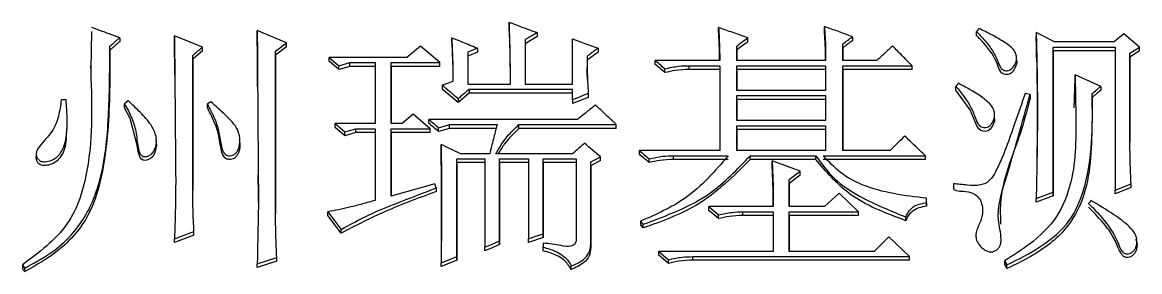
# Model space of a CAD drawing. Header units: millimetres. Extents: x 2180 to 4616, y 795 to 2518.
# Drawn here: x 2636.09 to 2646.02, y 2234.69 to 2236.91 of the extents above; entities that cross this region are included whole.
import ezdxf

# ---------------------------------------------------------------- set-up
doc = ezdxf.new("R2010")
doc.units = ezdxf.units.MM

msp = doc.modelspace()

# ---------------------------------------------------------------- linework, layer by layer
at = {"color": 7, "linetype": 'Continuous', "lineweight": 25}
for p, q in [((2640.4146, 2236.9114), (2640.4146, 2236.8765)), ((2636.7001, 2236.4899), (2636.7043, 2236.8306)), ((2637.6887, 2236.6911), (2637.4399, 2236.7921)), ((2637.4399, 2236.7573), (2637.4399, 2236.7921)), ((2638.4351, 2236.7278), (2638.1754, 2236.838)), ((2638.1754, 2236.8032), (2638.1754, 2236.838)), ((2640.6634, 2236.8197), (2640.6634, 2236.7848)), ((2642.2752, 2236.8307), (2642.2752, 2236.8655)), ((2643.2163, 2236.8398), (2643.2163, 2236.8747)), ((2644.5685, 2236.7941), (2644.5685, 2236.8289)), ((2645.2608, 2236.7371), (2645.0985, 2236.8197)), ((2645.0985, 2236.8197), (2645.0985, 2236.7849)), ((2645.8774, 2236.8105), (2645.7908, 2236.7371)), ((2646.018, 2236.6911), (2645.8774, 2236.8105)), ((2636.8665, 2236.6655), (2636.8665, 2236.7002)), ((2636.9531, 2236.7737), (2636.9531, 2236.739)), ((2637.4426, 2236.4421), (2637.4399, 2236.7573)), ((2637.6887, 2236.6564), (2637.6887, 2236.6911)), ((2638.3377, 2236.6543), (2638.4351, 2236.7278)), ((2638.4351, 2236.6931), (2638.3377, 2236.6197)), ((2638.4351, 2236.6931), (2638.4351, 2236.7278)), ((2639.625, 2236.7003), (2639.506, 2236.5992)), ((2639.798, 2236.5533), (2639.625, 2236.7003)), ((2639.9062, 2236.739), (2639.9062, 2236.7737)), ((2640.6634, 2236.7848), (2640.5553, 2236.7207)), ((2640.5553, 2236.7554), (2640.5553, 2236.3602)), ((2640.5553, 2236.7554), (2640.5553, 2236.7207)), ((2640.5553, 2236.7207), (2640.5553, 2236.3602)), ((2640.9771, 2236.3602), (2640.9771, 2236.7646)), ((2642.4375, 2236.5717), (2642.4375, 2236.7003)), ((2642.4375, 2236.6656), (2642.4375, 2236.7003)), ((2642.5348, 2236.739), (2642.5348, 2236.7738)), ((2643.3786, 2236.5717), (2643.3786, 2236.7187)), ((2643.3786, 2236.684), (2643.3786, 2236.7187)), ((2643.4651, 2236.783), (2643.4651, 2236.7482)), ((2645.25, 2236.6911), (2645.8016, 2236.6911)), ((2645.25, 2235.4011), (2645.25, 2236.6911)), ((2645.25, 2236.6565), (2645.25, 2236.6911)), ((2645.7908, 2236.7371), (2645.2608, 2236.7371)), ((2645.8016, 2236.6911), (2645.8017, 2235.4196)), ((2645.9315, 2236.636), (2646.018, 2236.6911)), ((2646.018, 2236.6565), (2646.018, 2236.6911)), ((2637.6887, 2236.6564), (2637.6021, 2236.583)), ((2637.6021, 2235.4195), (2637.6021, 2236.6176)), ((2637.6021, 2236.583), (2637.6021, 2236.6176)), ((2638.3377, 2235.2068), (2638.3377, 2236.6543)), ((2638.3377, 2236.6197), (2638.3377, 2236.6543)), ((2638.3377, 2236.6197), (2638.3377, 2235.2067)), ((2638.8137, 2236.5992), (2638.9002, 2236.5257)), ((2639.506, 2236.5992), (2638.8137, 2236.5992)), ((2638.8137, 2236.5647), (2638.8137, 2236.5992)), ((2640.1334, 2236.6819), (2640.0468, 2236.6452)), ((2640.1334, 2236.6473), (2640.0468, 2236.6106)), ((2640.0468, 2236.6452), (2640.0468, 2236.3602)), ((2640.0468, 2236.6452), (2640.0468, 2236.6106)), ((2640.0468, 2236.6106), (2640.0468, 2236.3602)), ((2640.1334, 2236.6819), (2640.1334, 2236.6473)), ((2641.2043, 2236.6473), (2641.1069, 2236.5739)), ((2641.2043, 2236.6819), (2641.2043, 2236.6473)), ((2642.4375, 2236.6656), (2642.4375, 2236.5717)), ((2643.3786, 2236.684), (2643.3786, 2236.5717)), ((2644.9238, 2236.5979), (2644.9238, 2236.6097)), ((2645.25, 2236.6565), (2645.25, 2235.3682)), ((2645.8017, 2236.6565), (2645.25, 2236.6565)), ((2646.018, 2236.6565), (2645.9315, 2236.6015)), ((2645.9315, 2235.8443), (2645.9315, 2236.636)), ((2645.9315, 2236.6015), (2645.9315, 2236.636)), ((2645.9315, 2236.6015), (2645.9315, 2235.8442)), ((2637.6021, 2236.583), (2637.6021, 2235.4194)), ((2638.9002, 2236.4913), (2638.8137, 2236.5647)), ((2638.9002, 2236.5257), (2638.9976, 2236.5533)), ((2638.9002, 2236.4913), (2638.9002, 2236.5257)), ((2638.9976, 2236.5188), (2638.9002, 2236.4913)), ((2638.9976, 2236.5533), (2639.2247, 2236.5533)), ((2638.9976, 2236.5188), (2638.9976, 2236.5533)), ((2639.2247, 2236.5188), (2638.9976, 2236.5188)), ((2639.2247, 2236.5533), (2639.2247, 2236.0103)), ((2639.3654, 2236.5533), (2639.798, 2236.5533)), ((2639.3654, 2236.0103), (2639.3654, 2236.5533)), ((2639.3654, 2236.5188), (2639.3654, 2236.5533)), ((2639.3654, 2236.5188), (2639.3654, 2236.0103)), ((2639.798, 2236.5188), (2639.3654, 2236.5188)), ((2642.286, 2236.5717), (2641.7127, 2236.5717)), ((2641.7127, 2236.5372), (2641.7127, 2236.5717)), ((2641.7992, 2236.4637), (2641.7992, 2236.4981)), ((2642.0156, 2236.5257), (2642.286, 2236.5257)), ((2642.0156, 2236.4913), (2642.0156, 2236.5257)), ((2642.286, 2236.5257), (2642.286, 2235.7705)), ((2643.2271, 2236.5717), (2642.4375, 2236.5717)), ((2642.4375, 2236.5257), (2643.2271, 2236.5257)), ((2642.4375, 2236.305), (2642.4375, 2236.5257)), ((2642.4375, 2236.4913), (2642.4375, 2236.5257)), ((2643.2271, 2236.5257), (2643.2271, 2236.305)), ((2643.6815, 2236.5717), (2643.3786, 2236.5717)), ((2643.3786, 2236.5257), (2643.9952, 2236.5257)), ((2643.3786, 2235.7705), (2643.3786, 2236.5257)), ((2643.3786, 2236.4913), (2643.3786, 2236.5257)), ((2643.9952, 2236.4913), (2643.9952, 2236.5257)), ((2644.9238, 2236.5748), (2644.9238, 2236.5864)), ((2642.286, 2236.4913), (2642.0156, 2236.4913)), ((2642.4375, 2236.4913), (2642.4375, 2236.305)), ((2643.2271, 2236.4913), (2642.4375, 2236.4913)), ((2643.3786, 2236.4913), (2643.3786, 2235.7705)), ((2643.9952, 2236.4913), (2643.3786, 2236.4913)), ((2645.437, 2236.1506), (2645.4447, 2236.4087)), ((2645.6718, 2236.3418), (2645.4447, 2236.443)), ((2645.4447, 2236.4087), (2645.4447, 2236.443)), ((2639.8197, 2236.351), (2639.917, 2236.3878)), ((2639.8197, 2236.351), (2639.8197, 2236.3168)), ((2639.9603, 2236.1973), (2639.8197, 2236.3168)), ((2640.0468, 2236.3602), (2640.4255, 2236.3602)), ((2640.9771, 2236.3142), (2640.0577, 2236.3142)), ((2640.0577, 2236.3142), (2640.0577, 2236.28)), ((2640.5553, 2236.3602), (2640.9771, 2236.3602)), ((2640.9771, 2236.2221), (2640.9771, 2236.3142)), ((2643.2271, 2236.305), (2642.4375, 2236.305)), ((2644.3847, 2236.3077), (2644.3847, 2236.3419)), ((2645.6718, 2236.3418), (2645.6718, 2236.3076)), ((2636.4771, 2236.2221), (2636.4338, 2236.2221)), ((2637.0288, 2236.2129), (2636.9964, 2236.1853)), ((2637.7644, 2236.2037), (2637.7319, 2236.1853)), ((2640.0577, 2236.28), (2639.9603, 2236.1973)), ((2639.9603, 2236.2313), (2639.9603, 2236.1973)), ((2640.9771, 2236.28), (2640.0577, 2236.28)), ((2641.1178, 2236.2433), (2640.9771, 2236.1881)), ((2640.9771, 2236.2221), (2640.9771, 2236.1881)), ((2641.1178, 2236.2774), (2641.1178, 2236.2433)), ((2642.4375, 2236.259), (2643.2271, 2236.259)), ((2642.4375, 2236.0379), (2642.4375, 2236.259)), ((2642.4375, 2236.2249), (2642.4375, 2236.259)), ((2642.4375, 2236.2249), (2642.4375, 2236.0379)), ((2643.2271, 2236.2249), (2642.4375, 2236.2249)), ((2643.2271, 2236.259), (2643.2271, 2236.0379)), ((2645.0444, 2236.2682), (2645.0012, 2236.2774)), ((2645.0444, 2236.2682), (2645.0444, 2236.2341)), ((2645.5961, 2236.2433), (2645.5961, 2236.2774)), ((2637.7319, 2236.1513), (2637.7319, 2236.1853)), ((2644.727, 2236.1084), (2644.727, 2236.1089)), ((2644.727, 2236.0746), (2644.727, 2236.1055)), ((2638.8678, 2236.0103), (2638.9543, 2235.9365)), ((2639.2247, 2236.0103), (2638.8678, 2236.0103)), ((2639.4627, 2236.0103), (2639.3654, 2236.0103)), ((2639.5601, 2236.0932), (2639.4627, 2236.0103)), ((2639.7115, 2235.9642), (2639.5601, 2236.0932)), ((2641.0204, 2236.0471), (2639.7007, 2236.0471)), ((2639.7007, 2236.0133), (2639.7007, 2236.0471)), ((2639.8846, 2236.001), (2640.3065, 2236.001)), ((2640.5013, 2236.001), (2641.3666, 2236.0011)), ((2640.5013, 2235.9673), (2640.5013, 2236.001)), ((2641.3666, 2235.9673), (2641.3666, 2236.0011)), ((2643.2271, 2236.0379), (2642.4375, 2236.0379)), ((2636.4841, 2235.9294), (2636.4841, 2235.9635)), ((2638.9543, 2235.9028), (2638.8678, 2235.9765)), ((2638.9543, 2235.9365), (2639.0517, 2235.9642)), ((2638.9543, 2235.9028), (2638.9543, 2235.9365)), ((2639.0517, 2235.9305), (2638.9543, 2235.9028)), ((2639.0517, 2235.9642), (2639.2247, 2235.9642)), ((2639.0517, 2235.9305), (2639.0517, 2235.9642)), ((2639.2247, 2235.9305), (2639.0517, 2235.9305)), ((2639.2247, 2235.9642), (2639.2247, 2235.3271)), ((2639.3654, 2235.9642), (2639.7115, 2235.9642)), ((2639.3654, 2235.3641), (2639.3654, 2235.9642)), ((2639.3654, 2235.9305), (2639.3654, 2235.9642)), ((2639.3654, 2235.9305), (2639.3654, 2235.3641)), ((2639.7115, 2235.9305), (2639.3654, 2235.9305)), ((2639.7872, 2235.9397), (2639.7872, 2235.9734)), ((2639.8846, 2235.9673), (2639.7872, 2235.9397)), ((2640.298, 2235.9673), (2639.8846, 2235.9673)), ((2641.3666, 2235.9673), (2640.5013, 2235.9673)), ((2642.4375, 2235.9918), (2643.2271, 2235.9919)), ((2642.4375, 2235.7705), (2642.4375, 2235.9918)), ((2642.4375, 2235.9581), (2642.4375, 2235.9918)), ((2642.4375, 2235.9581), (2642.4375, 2235.7705)), ((2643.2271, 2235.9581), (2642.4375, 2235.9581)), ((2643.2271, 2235.9919), (2643.2271, 2235.7705)), ((2636.2551, 2235.8267), (2636.2551, 2235.8257)), ((2637.2769, 2235.8642), (2637.2769, 2235.8896)), ((2638.0201, 2235.8855), (2638.0201, 2235.8904)), ((2638.0201, 2235.8564), (2638.0201, 2235.8729)), ((2639.8089, 2235.7923), (2639.8089, 2235.8259)), ((2639.8108, 2235.6399), (2639.8089, 2235.7923)), ((2640.2416, 2235.7428), (2639.9819, 2235.7428)), ((2640.9771, 2235.7428), (2640.2956, 2235.7428)), ((2641.2259, 2235.6818), (2641.2259, 2235.7151)), ((2642.286, 2235.7705), (2641.5721, 2235.7705)), ((2641.5721, 2235.7371), (2641.5721, 2235.7705)), ((2641.875, 2235.7244), (2642.3617, 2235.7244)), ((2641.875, 2235.691), (2641.875, 2235.7244)), ((2643.2271, 2235.7705), (2642.4375, 2235.7705)), ((2642.5564, 2235.7244), (2643.1406, 2235.7244)), ((2642.5564, 2235.691), (2642.5564, 2235.7244)), ((2643.1406, 2235.691), (2643.1406, 2235.7244)), ((2643.2056, 2235.7244), (2644.1142, 2235.7244)), ((2643.8005, 2235.7705), (2643.3786, 2235.7705)), ((2644.1142, 2235.691), (2644.1142, 2235.7244)), ((2639.8112, 2235.6437), (2639.8112, 2234.922)), ((2639.9495, 2235.6967), (2640.1983, 2235.6967)), ((2639.9495, 2234.8272), (2639.9495, 2235.6967)), ((2639.9495, 2235.6633), (2639.9495, 2235.6967)), ((2639.9495, 2235.6633), (2639.9495, 2234.795)), ((2640.1983, 2235.6633), (2639.9495, 2235.6633)), ((2640.1983, 2235.6967), (2640.1983, 2234.9106)), ((2640.3281, 2235.6967), (2640.5877, 2235.6967)), ((2640.3281, 2234.9662), (2640.3281, 2235.6967)), ((2640.3281, 2235.6633), (2640.3281, 2235.6967)), ((2640.3281, 2235.6633), (2640.3281, 2234.9338)), ((2640.5877, 2235.6633), (2640.3281, 2235.6633)), ((2640.5877, 2235.6967), (2640.5877, 2234.9847)), ((2640.7175, 2235.6967), (2641.0096, 2235.6967)), ((2640.7175, 2235.031), (2640.7175, 2235.6967)), ((2640.7175, 2235.6633), (2640.7175, 2235.6967)), ((2640.7175, 2235.6633), (2640.7175, 2234.9985)), ((2641.0096, 2235.6633), (2640.7175, 2235.6633)), ((2641.0096, 2235.6967), (2641.0096, 2234.9662)), ((2641.2259, 2235.6818), (2641.1394, 2235.6357)), ((2641.1394, 2234.9384), (2641.1394, 2235.669)), ((2641.1394, 2235.6357), (2641.1394, 2235.669)), ((2641.1394, 2235.6357), (2641.1394, 2234.906)), ((2641.6586, 2235.6633), (2641.6586, 2235.6967)), ((2642.3617, 2235.691), (2641.875, 2235.691)), ((2643.1406, 2235.691), (2642.5564, 2235.691)), ((2643, 2235.5859), (2642.7512, 2235.6782)), ((2642.7512, 2235.6449), (2642.7512, 2235.6782)), ((2644.1142, 2235.691), (2643.2056, 2235.691)), ((2642.9026, 2235.512), (2643, 2235.5859)), ((2643, 2235.5527), (2642.9026, 2235.4789)), ((2642.9026, 2235.2717), (2642.9026, 2235.512)), ((2642.9026, 2235.4789), (2642.9026, 2235.512)), ((2643, 2235.5527), (2643, 2235.5859)), ((2639.7548, 2235.475), (2639.3654, 2235.3641)), ((2639.7656, 2235.4381), (2639.7548, 2235.475)), ((2639.7656, 2235.4381), (2639.7656, 2235.4051)), ((2642.9026, 2235.4789), (2642.9026, 2235.2717)), ((2645.0985, 2235.3456), (2645.25, 2235.4011)), ((2645.25, 2235.3682), (2645.25, 2235.4011)), ((2645.8017, 2235.4196), (2645.9423, 2235.4751)), ((2645.9423, 2235.442), (2645.8017, 2235.3866)), ((2645.8017, 2235.3866), (2645.8017, 2235.4196)), ((2645.9423, 2235.442), (2645.9423, 2235.4751)), ((2643.3461, 2235.3919), (2643.2163, 2235.2717)), ((2643.5192, 2235.2254), (2643.3461, 2235.3919)), ((2644.125, 2235.3087), (2644.125, 2235.3457)), ((2644.125, 2235.3128), (2644.125, 2235.3457)), ((2644.125, 2235.3087), (2644.125, 2235.2758)), ((2645.25, 2235.3682), (2645.0985, 2235.3128)), ((2645.0985, 2235.3128), (2645.0985, 2235.3456)), ((2638.8029, 2235.2254), (2638.9215, 2235.0685)), ((2638.8029, 2235.1926), (2638.8029, 2235.2254)), ((2642.1887, 2235.2716), (2642.2752, 2235.1976)), ((2642.762, 2235.2716), (2642.1887, 2235.2716)), ((2642.1887, 2235.2388), (2642.1887, 2235.2716)), ((2642.2752, 2235.1649), (2642.1887, 2235.2388)), ((2642.4916, 2235.2254), (2642.762, 2235.2254)), ((2642.4916, 2235.1927), (2642.4916, 2235.2254)), ((2642.762, 2235.2254), (2642.762, 2234.8735)), ((2643.2163, 2235.2717), (2642.9026, 2235.2717)), ((2642.9026, 2235.2254), (2643.5192, 2235.2254)), ((2642.9026, 2234.8735), (2642.9026, 2235.2254)), ((2642.9026, 2235.1927), (2642.9026, 2235.2254)), ((2643.5192, 2235.1927), (2643.5192, 2235.2254)), ((2638.9215, 2235.036), (2638.8029, 2235.1926)), ((2641.5829, 2235.1421), (2641.6045, 2235.1144)), ((2641.5829, 2235.1421), (2641.5829, 2235.1095)), ((2641.6045, 2235.0818), (2641.6045, 2235.1144)), ((2642.2752, 2235.1649), (2642.2752, 2235.1976)), ((2642.762, 2235.1927), (2642.4916, 2235.1927)), ((2642.9026, 2235.1927), (2642.9026, 2234.8735)), ((2643.5192, 2235.1927), (2642.9026, 2235.1927)), ((2643.9411, 2235.1465), (2643.9411, 2235.1791)), ((2637.4399, 2234.9847), (2637.613, 2235.0495)), ((2637.613, 2235.017), (2637.4399, 2234.9523)), ((2637.613, 2235.017), (2637.613, 2235.0495)), ((2638.9215, 2235.036), (2638.9215, 2235.0685)), ((2640.7175, 2234.9985), (2640.7175, 2235.031)), ((2643.7897, 2235.0033), (2643.6598, 2234.8736)), ((2643.9735, 2234.8272), (2643.7897, 2235.0033)), ((2645.9838, 2235.0076), (2645.9838, 2235.0144)), ((2637.4399, 2234.9523), (2637.4399, 2234.9847)), ((2640.1983, 2234.8783), (2640.1983, 2234.9106)), ((2640.3281, 2234.9338), (2640.3281, 2234.9662)), ((2640.7175, 2234.9985), (2640.5877, 2234.9523)), ((2640.5877, 2234.9523), (2640.5877, 2234.9847)), ((2640.7175, 2234.9477), (2640.7175, 2234.9106)), ((2640.7175, 2234.8783), (2640.7175, 2234.9106)), ((2641.1394, 2234.906), (2641.1394, 2234.9384)), ((2638.1755, 2234.7623), (2638.3485, 2234.8179)), ((2638.3486, 2234.7857), (2638.3485, 2234.8179)), ((2639.9495, 2234.795), (2639.9495, 2234.8272)), ((2641.7452, 2234.8735), (2641.8317, 2234.7994)), ((2642.762, 2234.8735), (2641.7452, 2234.8735)), ((2641.7452, 2234.8413), (2641.7452, 2234.8735)), ((2641.8317, 2234.7672), (2641.7452, 2234.8413)), ((2642.0481, 2234.8272), (2643.9735, 2234.8272)), ((2642.0481, 2234.795), (2642.0481, 2234.8272)), ((2643.6598, 2234.8736), (2642.9026, 2234.8735)), ((2643.9735, 2234.795), (2643.9735, 2234.8272)), ((2636.0877, 2234.753), (2636.0877, 2234.7209)), ((2636.1092, 2234.6933), (2636.1092, 2234.7253)), ((2638.3486, 2234.7857), (2638.1755, 2234.7301)), ((2638.1755, 2234.7301), (2638.1755, 2234.7623)), ((2639.8089, 2234.7394), (2639.8089, 2234.7716)), ((2640.9663, 2234.7116), (2640.9663, 2234.7438)), ((2641.8317, 2234.7672), (2641.8317, 2234.7994)), ((2643.9735, 2234.795), (2642.0481, 2234.795)), ((2644.8173, 2234.7902), (2644.8389, 2234.7531)), ((2644.8173, 2234.7902), (2644.8173, 2234.758)), ((2644.8173, 2234.758), (2644.8389, 2234.7209)), ((2644.8389, 2234.7209), (2644.8389, 2234.7531))]:
    msp.add_line(p, q, dxfattribs=at)
at = {"color": 7, "linetype": 'Continuous', "lineweight": 25, "flags": 128}
for points in [[(2644.5901, 2236.8564), (2644.5846, 2236.8494), (2644.5766, 2236.8392), (2644.5685, 2236.8289)], [(2639.798, 2236.5188), (2639.798, 2236.536), (2639.798, 2236.5533)], [(2644.4063, 2236.3694), (2644.4008, 2236.3624), (2644.3927, 2236.3522), (2644.3846, 2236.3419)], [(2644.7264, 2236.0748), (2644.7269, 2236.0326), (2644.7112, 2235.9899), (2644.6896, 2235.961), (2644.6711, 2235.9475), (2644.6486, 2235.941), (2644.628, 2235.9418), (2644.6062, 2235.9495), (2644.589, 2235.9636), (2644.5722, 2235.9917), (2644.5119, 2236.1326), (2644.3847, 2236.3077), (2644.3847, 2236.3077)], [(2641.1178, 2236.2774), (2641.0716, 2236.2592), (2641.0244, 2236.2407), (2640.9771, 2236.2221)], [(2636.9964, 2236.1513), (2636.9964, 2236.1662), (2636.9964, 2236.1757), (2636.9964, 2236.1853)], [(2637.2741, 2235.8554), (2637.2797, 2235.8177), (2637.2646, 2235.7515), (2637.2463, 2235.7188), (2637.224, 2235.6979), (2637.1954, 2235.6855), (2637.1749, 2235.6835), (2637.1601, 2235.6864), (2637.1472, 2235.6942), (2637.1355, 2235.7089), (2637.1176, 2235.7586), (2637.1076, 2235.8186), (2637.0463, 2236.056), (2636.9964, 2236.1513), (2636.9964, 2236.1513)], [(2638.8678, 2235.9765), (2638.8678, 2235.9849), (2638.8678, 2235.9934), (2638.8678, 2236.0018), (2638.8678, 2236.0103)], [(2639.7872, 2235.9734), (2639.8359, 2235.9872), (2639.8846, 2236.001)], [(2639.8846, 2235.9673), (2639.8846, 2235.9757), (2639.8846, 2235.9842), (2639.8846, 2236.001)], [(2639.7115, 2235.9305), (2639.7115, 2235.939), (2639.7115, 2235.9516), (2639.7115, 2235.9642)], [(2641.1394, 2235.669), (2641.1827, 2235.6921), (2641.2259, 2235.7151)], [(2645.5853, 2235.3272), (2645.5798, 2235.3201), (2645.5718, 2235.3098), (2645.5637, 2235.2995)], [(2641.5829, 2235.1095), (2641.5937, 2235.0956), (2641.6045, 2235.0818)], [(2640.5877, 2234.9847), (2640.6526, 2235.0079), (2640.7175, 2235.031)], [(2640.1983, 2234.9106), (2640.2632, 2234.9384), (2640.3281, 2234.9662)], [(2640.3281, 2234.9338), (2640.2632, 2234.906), (2640.1983, 2234.8783)], [(2639.8089, 2234.7716), (2639.8792, 2234.7994), (2639.9495, 2234.8272)], [(2636.0877, 2234.753), (2636.0985, 2234.7391), (2636.1093, 2234.7253)], [(2636.0877, 2234.7209), (2636.0932, 2234.7139), (2636.0986, 2234.707), (2636.1093, 2234.6932)], [(2639.9495, 2234.795), (2639.8792, 2234.7672), (2639.8089, 2234.7394)]]:
    msp.add_lwpolyline(points, dxfattribs=at)
at = {"color": 7, "linetype": 'Continuous', "lineweight": 25}
for points, knots in [([(2640.4255, 2236.3602), (2640.4254, 2236.3634), (2640.4254, 2236.37), (2640.4254, 2236.3798), (2640.4254, 2236.3896), (2640.4254, 2236.3994), (2640.4254, 2236.4092), (2640.4254, 2236.4191), (2640.4254, 2236.4272), (2640.4254, 2236.4354), (2640.4254, 2236.4436), (2640.4253, 2236.4534), (2640.4253, 2236.4616), (2640.4253, 2236.4697), (2640.4253, 2236.4779), (2640.4252, 2236.4877), (2640.4252, 2236.4959), (2640.4251, 2236.5041), (2640.4251, 2236.5123), (2640.425, 2236.5221), (2640.425, 2236.5302), (2640.4249, 2236.5384), (2640.4248, 2236.5466), (2640.4247, 2236.5564), (2640.4247, 2236.5645), (2640.4246, 2236.5727), (2640.4245, 2236.5809), (2640.4243, 2236.5907), (2640.4242, 2236.5989), (2640.4241, 2236.607), (2640.424, 2236.6152), (2640.4238, 2236.625), (2640.4236, 2236.6348), (2640.4235, 2236.643), (2640.4233, 2236.6511), (2640.4231, 2236.6593), (2640.4229, 2236.6675), (2640.4227, 2236.6756), (2640.4225, 2236.6838), (2640.4223, 2236.6936), (2640.422, 2236.7034), (2640.4218, 2236.7115), (2640.4215, 2236.7197), (2640.4213, 2236.7279), (2640.421, 2236.7377), (2640.4207, 2236.7458), (2640.4205, 2236.754), (2640.4202, 2236.7621), (2640.4199, 2236.7719), (2640.4196, 2236.7801), (2640.4193, 2236.7882), (2640.419, 2236.7964), (2640.4187, 2236.8062), (2640.4184, 2236.8143), (2640.4181, 2236.8225), (2640.4178, 2236.8306), (2640.4174, 2236.8404), (2640.4171, 2236.8486), (2640.4168, 2236.8567), (2640.4164, 2236.8649), (2640.4161, 2236.8747), (2640.4157, 2236.8828), (2640.4154, 2236.891), (2640.4151, 2236.9), (2640.4148, 2236.9073), (2640.4146, 2236.9114)], [0, 0, 0, 0, 0.017776, 0.035552, 0.053328, 0.071104, 0.08888, 0.106656, 0.124432, 0.13332, 0.151096, 0.168872, 0.186648, 0.195536, 0.213312, 0.231088, 0.248863, 0.257751, 0.275527, 0.293303, 0.311079, 0.319967, 0.337743, 0.355519, 0.373295, 0.382183, 0.399959, 0.417735, 0.435511, 0.444399, 0.462175, 0.479951, 0.497727, 0.515503, 0.524391, 0.542167, 0.559943, 0.568831, 0.586607, 0.604383, 0.622159, 0.639935, 0.648823, 0.666599, 0.684375, 0.702151, 0.711039, 0.728814, 0.74659, 0.764366, 0.773254, 0.79103, 0.808806, 0.826582, 0.83547, 0.853246, 0.871022, 0.888798, 0.897686, 0.915462, 0.933238, 0.951014, 0.959902, 0.977678, 1, 1, 1, 1]), ([(2640.4146, 2236.9114), (2640.446, 2236.8999), (2640.5031, 2236.8788), (2640.586, 2236.8482), (2640.6376, 2236.8292), (2640.6634, 2236.8197)], [0, 0, 0, 0, 0.377751, 0.688875, 1, 1, 1, 1]), ([(2636.9531, 2236.7737), (2636.9218, 2236.7853), (2636.8646, 2236.8064), (2636.7817, 2236.837), (2636.7301, 2236.856), (2636.7043, 2236.8655)], [0, 0, 0, 0, 0.377734, 0.688867, 1, 1, 1, 1]), ([(2637.4399, 2236.7921), (2637.4401, 2236.7685), (2637.4405, 2236.7213), (2637.4411, 2236.6504), (2637.4416, 2236.5795), (2637.4424, 2236.485), (2637.4433, 2236.3667), (2637.4445, 2236.2247), (2637.4456, 2236.0826), (2637.4468, 2235.9405), (2637.4479, 2235.8219), (2637.4489, 2235.7133), (2637.4496, 2235.6336), (2637.4502, 2235.5588), (2637.4505, 2235.5214), (2637.4507, 2235.5027)], [0, 0, 0, 0, 0.055103, 0.110206, 0.165309, 0.220412, 0.330617, 0.440823, 0.551029, 0.661235, 0.771441, 0.826543, 0.913271, 0.956635, 1, 1, 1, 1]), ([(2638.1754, 2236.838), (2638.1758, 2236.7887), (2638.1765, 2236.6902), (2638.1775, 2236.5423), (2638.1785, 2236.3942), (2638.1795, 2236.2461), (2638.1808, 2236.0484), (2638.1822, 2235.8505), (2638.1837, 2235.6524), (2638.1847, 2235.5285), (2638.1854, 2235.4417), (2638.1858, 2235.3797), (2638.1861, 2235.3426), (2638.1863, 2235.3179)], [0, 0, 0, 0, 0.097575, 0.19515, 0.292725, 0.390299, 0.487874, 0.683024, 0.780599, 0.878174, 0.926961, 0.951355, 1, 1, 1, 1]), ([(2638.1789, 2236.3392), (2638.1785, 2236.3926), (2638.1777, 2236.4967), (2638.1765, 2236.6513), (2638.1758, 2236.7525), (2638.1754, 2236.8032)], [0, 0, 0, 0, 0.344582, 0.67229, 1, 1, 1, 1]), ([(2640.4254, 2236.3602), (2640.4253, 2236.4011), (2640.4253, 2236.4944), (2640.4229, 2236.6666), (2640.4177, 2236.7976), (2640.4146, 2236.8765)], [0, 0, 0, 0, 0.237453, 0.541098, 1, 1, 1, 1]), ([(2640.6634, 2236.8197), (2640.6493, 2236.8113), (2640.6243, 2236.7964), (2640.5882, 2236.775), (2640.5662, 2236.7619), (2640.5553, 2236.7554)], [0, 0, 0, 0, 0.390452, 0.695225, 1, 1, 1, 1]), ([(2642.2752, 2236.8655), (2642.2773, 2236.834), (2642.2815, 2236.7693), (2642.2848, 2236.6713), (2642.2856, 2236.6049), (2642.286, 2236.5717)], [0, 0, 0, 0, 0.32278, 0.661317, 1, 1, 1, 1]), ([(2642.5348, 2236.7738), (2642.4916, 2236.7891), (2642.405, 2236.8197), (2642.3185, 2236.8503), (2642.2752, 2236.8655)], [0, 0, 0, 0, 0.499999, 1, 1, 1, 1]), ([(2642.2855, 2236.5717), (2642.2852, 2236.5918), (2642.2845, 2236.6451), (2642.2816, 2236.7315), (2642.2773, 2236.7976), (2642.2752, 2236.8307)], [0, 0, 0, 0, 0.233176, 0.61648, 1, 1, 1, 1]), ([(2643.2163, 2236.8747), (2643.2186, 2236.8424), (2643.2233, 2236.7758), (2643.2262, 2236.6747), (2643.2268, 2236.606), (2643.2271, 2236.5717)], [0, 0, 0, 0, 0.320799, 0.66032, 1, 1, 1, 1]), ([(2643.4651, 2236.783), (2643.4236, 2236.7983), (2643.3407, 2236.8289), (2643.2578, 2236.8594), (2643.2163, 2236.8747)], [0, 0, 0, 0, 0.499999, 1, 1, 1, 1]), ([(2643.2267, 2236.5717), (2643.2265, 2236.5926), (2643.226, 2236.6479), (2643.2235, 2236.7373), (2643.2187, 2236.8057), (2643.2163, 2236.8398)], [0, 0, 0, 0, 0.2340221, 0.6168547, 1, 1, 1, 1]), ([(2644.5685, 2236.8289), (2644.5978, 2236.7986), (2644.6536, 2236.7406), (2644.7226, 2236.6441), (2644.7576, 2236.5641), (2644.7785, 2236.5121), (2644.7944, 2236.4923), (2644.8115, 2236.4831), (2644.8308, 2236.4797), (2644.8512, 2236.4816), (2644.8735, 2236.4912), (2644.898, 2236.5153), (2644.9166, 2236.5498), (2644.9277, 2236.591), (2644.9205, 2236.6318), (2644.8877, 2236.6881), (2644.8071, 2236.7415), (2644.7035, 2236.8015), (2644.628, 2236.8381), (2644.5901, 2236.8564)], [0, 0, 0, 0, 0.120486, 0.230168, 0.339823, 0.374602, 0.392982, 0.411577, 0.427593, 0.446559, 0.467306, 0.493913, 0.542941, 0.579847, 0.61702, 0.661529, 0.765546, 0.882403, 1, 1, 1, 1]), ([(2644.9233, 2236.5748), (2644.9236, 2236.5737), (2644.9281, 2236.56), (2644.9203, 2236.5248), (2644.9026, 2236.4872), (2644.8778, 2236.4604), (2644.8569, 2236.4487), (2644.8342, 2236.445), (2644.8131, 2236.448), (2644.796, 2236.457), (2644.7721, 2236.4839), (2644.7424, 2236.5858), (2644.6653, 2236.6946), (2644.5902, 2236.7718), (2644.5685, 2236.7941)], [0, 0, 0, 0, 0.0055612, 0.0706638, 0.1676367, 0.2085209, 0.2434023, 0.2783337, 0.313115, 0.3400719, 0.3669681, 0.4836117, 0.8508324, 1, 1, 1, 1]), ([(2645.0985, 2236.8197), (2645.0988, 2236.8097), (2645.0991, 2236.7948), (2645.0996, 2236.7748), (2645.1, 2236.7598), (2645.1003, 2236.7449), (2645.1007, 2236.7299), (2645.101, 2236.715), (2645.1013, 2236.7025), (2645.1015, 2236.6925), (2645.1017, 2236.685), (2645.1019, 2236.6775), (2645.1021, 2236.6701), (2645.1022, 2236.6626), (2645.1024, 2236.6551), (2645.1026, 2236.6476), (2645.1029, 2236.6326), (2645.1041, 2236.5802), (2645.1053, 2236.5203), (2645.1064, 2236.4604), (2645.1068, 2236.4304), (2645.1075, 2236.3904), (2645.1081, 2236.3405), (2645.1088, 2236.2805), (2645.1092, 2236.2205), (2645.1094, 2236.1604), (2645.1094, 2236.1004), (2645.1093, 2236.0403), (2645.1089, 2235.9802), (2645.1084, 2235.9201), (2645.1078, 2235.86), (2645.107, 2235.7999), (2645.1061, 2235.7397), (2645.1051, 2235.6796), (2645.1042, 2235.6294), (2645.1035, 2235.5893), (2645.1029, 2235.5592), (2645.1023, 2235.5291), (2645.1017, 2235.499), (2645.1009, 2235.4584), (2645.1001, 2235.4227), (2645.0993, 2235.3816), (2645.0989, 2235.3611), (2645.0985, 2235.3456)], [0, 0, 0, 0, 0.0203708, 0.0305563, 0.0407417, 0.0509271, 0.0611126, 0.071298, 0.0814834, 0.0865761, 0.0916688, 0.0967616, 0.1018543, 0.106947, 0.1120397, 0.1171324, 0.1222251, 0.142596, 0.2240796, 0.2444504, 0.2648213, 0.2851921, 0.3259339, 0.3666757, 0.4074174, 0.4481592, 0.488901, 0.5296427, 0.5703845, 0.6111262, 0.651868, 0.6926097, 0.7333515, 0.7740932, 0.8148349, 0.8352058, 0.8555767, 0.8759475, 0.8963184, 0.9166892, 0.9583446, 0.9687584, 1, 1, 1, 1]), ([(2636.1093, 2234.7254), (2636.1869, 2234.7667), (2636.3889, 2234.874), (2636.6528, 2235.1422), (2636.8187, 2235.5884), (2636.8618, 2236.1154), (2636.8649, 2236.5044), (2636.8665, 2236.7003)], [0, 0, 0, 0, 0.1126392, 0.2928879, 0.4749547, 0.7356452, 1, 1, 1, 1]), ([(2636.8665, 2236.7002), (2636.879, 2236.7108), (2636.8997, 2236.7284), (2636.9285, 2236.7529), (2636.9449, 2236.7668), (2636.9531, 2236.7737)], [0, 0, 0, 0, 0.432505, 0.716252, 1, 1, 1, 1]), ([(2636.9531, 2236.739), (2636.9406, 2236.7284), (2636.9199, 2236.7109), (2636.8911, 2236.6864), (2636.8747, 2236.6725), (2636.8665, 2236.6656)], [0, 0, 0, 0, 0.432757, 0.716378, 1, 1, 1, 1]), ([(2637.6021, 2236.6176), (2637.6145, 2236.6281), (2637.6351, 2236.6456), (2637.6639, 2236.6701), (2637.6804, 2236.6841), (2637.6887, 2236.6911)], [0, 0, 0, 0, 0.428366, 0.714182, 1, 1, 1, 1]), ([(2639.917, 2236.3878), (2639.917, 2236.4248), (2639.9168, 2236.4989), (2639.9138, 2236.6276), (2639.9091, 2236.7192), (2639.9062, 2236.7737)], [0, 0, 0, 0, 0.287575, 0.575167, 1, 1, 1, 1]), ([(2639.9062, 2236.7737), (2639.9371, 2236.7613), (2639.9905, 2236.7397), (2640.0662, 2236.7091), (2640.111, 2236.691), (2640.1334, 2236.6819)], [0, 0, 0, 0, 0.408301, 0.70415, 1, 1, 1, 1]), ([(2639.9168, 2236.3877), (2639.9168, 2236.4134), (2639.9166, 2236.476), (2639.9138, 2236.5932), (2639.909, 2236.6846), (2639.9062, 2236.739)], [0, 0, 0, 0, 0.218758, 0.534706, 1, 1, 1, 1]), ([(2640.9771, 2236.7646), (2641.0085, 2236.7532), (2641.0621, 2236.7337), (2641.1378, 2236.7061), (2641.1821, 2236.69), (2641.2043, 2236.6819)], [0, 0, 0, 0, 0.414517, 0.707258, 1, 1, 1, 1]), ([(2642.4375, 2236.7003), (2642.4537, 2236.7125), (2642.4861, 2236.737), (2642.5186, 2236.7615), (2642.5348, 2236.7738)], [0, 0, 0, 0, 0.500001, 1, 1, 1, 1]), ([(2642.5348, 2236.739), (2642.5186, 2236.7268), (2642.4861, 2236.7023), (2642.4537, 2236.6779), (2642.4375, 2236.6656)], [0, 0, 0, 0, 0.499998, 1, 1, 1, 1]), ([(2643.3786, 2236.7187), (2643.393, 2236.7294), (2643.4218, 2236.7508), (2643.4507, 2236.7722), (2643.4651, 2236.783)], [0, 0, 0, 0, 0.5000012, 1, 1, 1, 1]), ([(2643.4651, 2236.7482), (2643.4507, 2236.7375), (2643.4218, 2236.7161), (2643.393, 2236.6947), (2643.3786, 2236.684)], [0, 0, 0, 0, 0.499999, 1, 1, 1, 1]), ([(2643.8221, 2236.7003), (2643.7986, 2236.6789), (2643.7518, 2236.636), (2643.7049, 2236.5931), (2643.6815, 2236.5717)], [0, 0, 0, 0, 0.5, 1, 1, 1, 1]), ([(2643.9952, 2236.5257), (2643.9663, 2236.5548), (2643.9086, 2236.6131), (2643.8509, 2236.6712), (2643.8221, 2236.7003)], [0, 0, 0, 0, 0.5, 1, 1, 1, 1]), ([(2645.1032, 2236.5578), (2645.1026, 2236.5923), (2645.101, 2236.668), (2645.0994, 2236.7437), (2645.0985, 2236.7849)], [0, 0, 0, 0, 0.455718, 1, 1, 1, 1]), ([(2636.8665, 2236.6656), (2636.8661, 2236.5457), (2636.8651, 2236.1856), (2636.8382, 2235.6902), (2636.7011, 2235.1871), (2636.4371, 2234.8791), (2636.2113, 2234.7511), (2636.1093, 2234.6933)], [0, 0, 0, 0, 0.1620608, 0.4866973, 0.667178, 0.8496947, 1, 1, 1, 1]), ([(2641.2043, 2236.6819), (2641.1913, 2236.6721), (2641.1686, 2236.655), (2641.1361, 2236.6305), (2641.1167, 2236.6158), (2641.1069, 2236.6084)], [0, 0, 0, 0, 0.400149, 0.700074, 1, 1, 1, 1]), ([(2641.1069, 2236.6084), (2641.107, 2236.5671), (2641.107, 2236.5231), (2641.108, 2236.4766), (2641.1083, 2236.4663), (2641.1086, 2236.4559), (2641.1089, 2236.4456), (2641.1092, 2236.4378), (2641.1095, 2236.4275), (2641.11, 2236.4172), (2641.1105, 2236.4042), (2641.111, 2236.3939), (2641.1116, 2236.3836), (2641.1121, 2236.3732), (2641.1126, 2236.3629), (2641.1132, 2236.3526), (2641.1138, 2236.3422), (2641.1143, 2236.3332), (2641.1148, 2236.3254), (2641.1151, 2236.3203), (2641.1155, 2236.3138), (2641.116, 2236.3061), (2641.1164, 2236.2996), (2641.1167, 2236.2944), (2641.117, 2236.2897), (2641.1173, 2236.284), (2641.1176, 2236.2796), (2641.1178, 2236.2774)], [0, 0, 0, 0, 0.37469, 0.398108, 0.421525, 0.468361, 0.491779, 0.515196, 0.538614, 0.58545, 0.608867, 0.655703, 0.67912, 0.702538, 0.749374, 0.772791, 0.796209, 0.843045, 0.854753, 0.866462, 0.88988, 0.913298, 0.936715, 0.948424, 0.960133, 0.980067, 1, 1, 1, 1]), ([(2636.6928, 2236.5243), (2636.7055, 2236.215), (2636.7249, 2235.7386), (2636.5281, 2235.0812), (2636.2361, 2234.8636), (2636.0877, 2234.753)], [0, 0, 0, 0, 0.476561, 0.733993, 1, 1, 1, 1]), ([(2641.1106, 2236.4024), (2641.1095, 2236.4324), (2641.1082, 2236.4669), (2641.1077, 2236.505), (2641.1077, 2236.5099)], [0, 0, 0, 0, 0.872829, 1, 1, 1, 1]), ([(2641.7127, 2236.5717), (2641.7271, 2236.5594), (2641.756, 2236.5349), (2641.7848, 2236.5104), (2641.7992, 2236.4981)], [0, 0, 0, 0, 0.5, 1, 1, 1, 1]), ([(2641.7992, 2236.4637), (2641.7848, 2236.476), (2641.756, 2236.5005), (2641.7271, 2236.5249), (2641.7127, 2236.5372)], [0, 0, 0, 0, 0.499998, 1, 1, 1, 1]), ([(2641.7992, 2236.4981), (2641.839, 2236.5073), (2641.9101, 2236.5236), (2641.9833, 2236.5251), (2642.0156, 2236.5257)], [0, 0, 0, 0, 0.558835, 1, 1, 1, 1]), ([(2645.1031, 2236.5685), (2645.1053, 2236.4121), (2645.1087, 2236.1668), (2645.1065, 2235.8793), (2645.1048, 2235.75), (2645.1048, 2235.7192), (2645.1049, 2235.7161), (2645.105, 2235.7161), (2645.105, 2235.7161)], [0, 0, 0, 0, 0.55345, 0.867203, 0.980365, 0.994237, 0.998832, 1, 1, 1, 1]), ([(2642.0156, 2236.4913), (2641.9745, 2236.4902), (2641.9013, 2236.4882), (2641.8304, 2236.4712), (2641.7992, 2236.4637)], [0, 0, 0, 0, 0.5610854, 1, 1, 1, 1]), ([(2645.4447, 2236.443), (2645.4465, 2236.3322), (2645.4517, 2236.0157), (2645.4563, 2235.5832), (2645.2996, 2235.1707), (2645.0666, 2234.9462), (2644.8931, 2234.8376), (2644.8173, 2234.7902)], [0, 0, 0, 0, 0.178231, 0.509536, 0.685642, 0.862667, 1, 1, 1, 1]), ([(2639.9603, 2236.2313), (2639.9478, 2236.242), (2639.9229, 2236.2632), (2639.876, 2236.3031), (2639.8416, 2236.3323), (2639.8197, 2236.351)], [0, 0, 0, 0, 0.266243, 0.532487, 1, 1, 1, 1]), ([(2640.0577, 2236.3142), (2640.0452, 2236.3036), (2640.0227, 2236.2844), (2639.9903, 2236.2568), (2639.9703, 2236.2398), (2639.9603, 2236.2313)], [0, 0, 0, 0, 0.384576, 0.692287, 1, 1, 1, 1]), ([(2644.3847, 2236.3419), (2644.4359, 2236.2794), (2644.5126, 2236.1857), (2644.5565, 2236.0627), (2644.5793, 2236.0082), (2644.5974, 2235.9872), (2644.6177, 2235.9769), (2644.6404, 2235.9732), (2644.663, 2235.9763), (2644.6857, 2235.9891), (2644.709, 2236.0158), (2644.7284, 2236.0569), (2644.7301, 2236.1064), (2644.7155, 2236.1531), (2644.648, 2236.2323), (2644.5371, 2236.2989), (2644.4398, 2236.3514), (2644.4063, 2236.3695)], [0, 0, 0, 0, 0.226353, 0.339206, 0.374163, 0.395072, 0.416138, 0.435558, 0.45699, 0.476776, 0.506219, 0.555776, 0.604139, 0.64694, 0.693735, 0.894302, 1, 1, 1, 1]), ([(2645.5961, 2236.2774), (2645.6087, 2236.2881), (2645.634, 2236.3096), (2645.6592, 2236.3311), (2645.6718, 2236.3418)], [0, 0, 0, 0, 0.5, 1, 1, 1, 1]), ([(2645.6718, 2236.3076), (2645.6592, 2236.2969), (2645.634, 2236.2755), (2645.6087, 2236.254), (2645.5961, 2236.2433)], [0, 0, 0, 0, 0.5, 1, 1, 1, 1]), ([(2636.4338, 2236.2221), (2636.4271, 2236.1729), (2636.4138, 2236.0743), (2636.3545, 2235.9257), (2636.2635, 2235.8427), (2636.2185, 2235.7776), (2636.2091, 2235.7467), (2636.2122, 2235.7179), (2636.2238, 2235.695), (2636.2406, 2235.6804), (2636.2627, 2235.672), (2636.2982, 2235.6701), (2636.345, 2235.6802), (2636.3931, 2235.7077), (2636.4371, 2235.7559), (2636.4868, 2235.8731), (2636.4891, 2236.0364), (2636.4806, 2236.1685), (2636.4771, 2236.2221)], [0, 0, 0, 0, 0.115518, 0.231634, 0.360314, 0.38877, 0.411137, 0.433609, 0.45467, 0.468652, 0.482629, 0.505933, 0.545458, 0.585905, 0.62732, 0.690876, 0.874624, 1, 1, 1, 1]), ([(2636.9964, 2236.1853), (2637.019, 2236.1437), (2637.0644, 2236.0603), (2637.1055, 2235.9237), (2637.1083, 2235.8189), (2637.128, 2235.7552), (2637.1397, 2235.7332), (2637.1554, 2235.7208), (2637.1713, 2235.7162), (2637.1923, 2235.717), (2637.2165, 2235.7253), (2637.242, 2235.744), (2637.267, 2235.7832), (2637.2839, 2235.8416), (2637.2739, 2235.9225), (2637.225, 2236.015), (2637.1368, 2236.1122), (2637.0663, 2236.1793), (2637.0288, 2236.2129), (2637.0288, 2236.2129)], [0, 0, 0, 0, 0.122963, 0.247031, 0.370505, 0.395962, 0.421667, 0.433716, 0.445798, 0.461982, 0.485013, 0.50855, 0.540716, 0.603687, 0.664288, 0.751122, 0.871606, 0.999878, 1, 1, 1, 1]), ([(2637.7319, 2236.1853), (2637.7552, 2236.1404), (2637.798, 2236.0582), (2637.84, 2235.9296), (2637.85, 2235.8265), (2637.8698, 2235.7585), (2637.893, 2235.7337), (2637.9111, 2235.7256), (2637.9339, 2235.7238), (2637.9594, 2235.7291), (2637.9823, 2235.7428), (2638.0025, 2235.7687), (2638.0191, 2235.8154), (2638.0263, 2235.8831), (2637.9936, 2235.9868), (2637.8926, 2236.0892), (2637.8078, 2236.165), (2637.7644, 2236.2037)], [0, 0, 0, 0, 0.133288, 0.244453, 0.355406, 0.411337, 0.426567, 0.441924, 0.46024, 0.483233, 0.506284, 0.526764, 0.567645, 0.636153, 0.704868, 0.849066, 1, 1, 1, 1]), ([(2645.0012, 2236.2774), (2644.9704, 2236.191), (2644.8872, 2235.9579), (2644.8011, 2235.696), (2644.7017, 2235.5183), (2644.6531, 2235.478), (2644.5819, 2235.4562), (2644.4832, 2235.4625), (2644.4036, 2235.4707), (2644.363, 2235.4749)], [0, 0, 0, 0, 0.239125, 0.645779, 0.717633, 0.759609, 0.801685, 0.898672, 1, 1, 1, 1]), ([(2644.363, 2235.4381), (2644.3636, 2235.4354), (2644.3648, 2235.4301), (2644.3707, 2235.4228), (2644.3836, 2235.4152), (2644.4051, 2235.4111), (2644.4508, 2235.4082), (2644.5061, 2235.4058), (2644.562, 2235.3783), (2644.5958, 2235.3429), (2644.6192, 2235.2918), (2644.627, 2235.2214), (2644.6064, 2235.1419), (2644.5731, 2235.0752), (2644.5595, 2235.0185), (2644.5668, 2234.9703), (2644.5949, 2234.9248), (2644.6317, 2234.8898), (2644.6719, 2234.8708), (2644.7036, 2234.8676), (2644.7323, 2234.8755), (2644.7554, 2234.8914), (2644.7735, 2234.9142), (2644.7858, 2234.9447), (2644.7885, 2235.0274), (2644.7351, 2235.2148), (2644.872, 2235.6522), (2644.9741, 2236.0169), (2645.0444, 2236.2682)], [0, 0, 0, 0, 0.003564, 0.007141, 0.011667, 0.022281, 0.03379, 0.068951, 0.089643, 0.110396, 0.130498, 0.162022, 0.201668, 0.236438, 0.25911, 0.277, 0.29888, 0.327265, 0.340596, 0.354041, 0.36589, 0.376926, 0.38899, 0.402933, 0.419058, 0.496673, 0.653151, 1, 1, 1, 1]), ([(2645.0444, 2236.2341), (2645.0177, 2236.1323), (2644.936, 2235.8213), (2644.7684, 2235.4581), (2644.7799, 2235.1779), (2644.7825, 2235.1159)], [0, 0, 0, 0, 0.274566, 0.839435, 1, 1, 1, 1]), ([(2644.8389, 2234.7531), (2644.9414, 2234.8045), (2645.1472, 2234.9078), (2645.407, 2235.1249), (2645.6047, 2235.5975), (2645.5998, 2235.9867), (2645.5961, 2236.2774)], [0, 0, 0, 0, 0.180959, 0.363243, 0.524232, 1, 1, 1, 1]), ([(2645.5961, 2236.2433), (2645.5956, 2236.1347), (2645.594, 2235.8076), (2645.5654, 2235.3771), (2645.3162, 2234.9958), (2645.0715, 2234.8327), (2644.8928, 2234.7468), (2644.8389, 2234.7209)], [0, 0, 0, 0, 0.1807563, 0.5448051, 0.6870336, 0.9056782, 1, 1, 1, 1]), ([(2638.0158, 2235.8561), (2638.0185, 2235.8423), (2638.0259, 2235.8047), (2638.0122, 2235.7572), (2637.9924, 2235.7202), (2637.9729, 2235.7025), (2637.9492, 2235.6928), (2637.9256, 2235.6903), (2637.9042, 2235.6943), (2637.8867, 2235.7053), (2637.8658, 2235.7354), (2637.8462, 2235.8145), (2637.8338, 2235.9253), (2637.7869, 2236.0468), (2637.7503, 2236.1163), (2637.7319, 2236.1513)], [0, 0, 0, 0, 0.0576149, 0.1578711, 0.1961145, 0.2286984, 0.261313, 0.2954482, 0.320179, 0.3451234, 0.3753176, 0.4668147, 0.6775026, 0.8377178, 1, 1, 1, 1]), ([(2641.1827, 2236.1761), (2641.1556, 2236.1546), (2641.1015, 2236.1116), (2641.0475, 2236.0686), (2641.0204, 2236.0471)], [0, 0, 0, 0, 0.4999994, 1, 1, 1, 1]), ([(2641.3666, 2236.0011), (2641.3359, 2236.0302), (2641.2746, 2236.0886), (2641.2133, 2236.1469), (2641.1827, 2236.1761)], [0, 0, 0, 0, 0.5, 1, 1, 1, 1]), ([(2639.7007, 2236.0471), (2639.7151, 2236.0348), (2639.744, 2236.0103), (2639.7728, 2235.9857), (2639.7872, 2235.9734)], [0, 0, 0, 0, 0.4999994, 1, 1, 1, 1]), ([(2639.7872, 2235.9397), (2639.7728, 2235.952), (2639.744, 2235.9765), (2639.7151, 2236.001), (2639.7007, 2236.0133)], [0, 0, 0, 0, 0.499998, 1, 1, 1, 1]), ([(2640.3065, 2236.001), (2640.2956, 2235.958), (2640.274, 2235.872), (2640.2524, 2235.7859), (2640.2416, 2235.7428)], [0, 0, 0, 0, 0.5, 1, 1, 1, 1]), ([(2640.2956, 2235.7428), (2640.3271, 2235.7955), (2640.3837, 2235.8903), (2640.4652, 2235.967), (2640.5013, 2236.001)], [0, 0, 0, 0, 0.556261, 1, 1, 1, 1]), ([(2636.4786, 2235.9299), (2636.4782, 2235.8953), (2636.4776, 2235.8356), (2636.4533, 2235.7529), (2636.4147, 2235.6929), (2636.3619, 2235.6536), (2636.313, 2235.6388), (2636.2742, 2235.6372), (2636.2491, 2235.6428), (2636.2318, 2235.6536), (2636.2187, 2235.6701), (2636.2112, 2235.6918), (2636.2093, 2235.7112), (2636.2128, 2235.7212), (2636.2135, 2235.7232)], [0, 0, 0, 0, 0.202662, 0.349797, 0.498391, 0.606497, 0.714846, 0.776821, 0.819663, 0.85472, 0.889689, 0.938332, 0.987596, 1, 1, 1, 1]), ([(2640.5013, 2235.9673), (2640.456, 2235.9235), (2640.3854, 2235.8552), (2640.3353, 2235.7725), (2640.3173, 2235.7428)], [0, 0, 0, 0, 0.640616, 1, 1, 1, 1]), ([(2644.1142, 2235.7244), (2644.0835, 2235.7536), (2644.0222, 2235.8121), (2643.9609, 2235.8705), (2643.9303, 2235.8997)], [0, 0, 0, 0, 0.5, 1, 1, 1, 1]), ([(2639.8089, 2235.8259), (2639.81, 2235.7601), (2639.8134, 2235.5519), (2639.8159, 2235.2007), (2639.8112, 2234.9146), (2639.8089, 2234.7716)], [0, 0, 0, 0, 0.1875802, 0.5937276, 1, 1, 1, 1]), ([(2639.9819, 2235.7428), (2639.9531, 2235.7567), (2639.8954, 2235.7843), (2639.8377, 2235.812), (2639.8089, 2235.8259)], [0, 0, 0, 0, 0.5, 1, 1, 1, 1]), ([(2641.0853, 2235.8351), (2641.0673, 2235.8197), (2641.0312, 2235.789), (2640.9952, 2235.7582), (2640.9771, 2235.7428)], [0, 0, 0, 0, 0.500002, 1, 1, 1, 1]), ([(2641.2259, 2235.7151), (2641.2025, 2235.7351), (2641.1556, 2235.7751), (2641.1088, 2235.8151), (2641.0853, 2235.8351)], [0, 0, 0, 0, 0.499999, 1, 1, 1, 1]), ([(2645.9423, 2235.4751), (2645.9406, 2235.5072), (2645.9374, 2235.5716), (2645.9327, 2235.6947), (2645.932, 2235.7856), (2645.9315, 2235.8443)], [0, 0, 0, 0, 0.261316, 0.522638, 1, 1, 1, 1]), ([(2641.5721, 2235.7705), (2641.5865, 2235.7582), (2641.6154, 2235.7336), (2641.6442, 2235.709), (2641.6586, 2235.6967)], [0, 0, 0, 0, 0.5, 1, 1, 1, 1]), ([(2641.6586, 2235.6633), (2641.6442, 2235.6756), (2641.6154, 2235.7002), (2641.5865, 2235.7248), (2641.5721, 2235.7371)], [0, 0, 0, 0, 0.499998, 1, 1, 1, 1]), ([(2642.3617, 2235.7244), (2642.2431, 2235.5874), (2642.028, 2235.3388), (2641.7208, 2235.2031), (2641.5829, 2235.1421)], [0, 0, 0, 0, 0.551009, 1, 1, 1, 1]), ([(2641.6045, 2235.1144), (2641.8136, 2235.1913), (2642.182, 2235.327), (2642.4434, 2235.6044), (2642.5564, 2235.7244)], [0, 0, 0, 0, 0.567388, 1, 1, 1, 1]), ([(2641.6586, 2235.6967), (2641.6984, 2235.7059), (2641.7695, 2235.7223), (2641.8427, 2235.7237), (2641.875, 2235.7244)], [0, 0, 0, 0, 0.558835, 1, 1, 1, 1]), ([(2643.1406, 2235.7244), (2643.1922, 2235.6527), (2643.2969, 2235.5071), (2643.579, 2235.326), (2643.8032, 2235.2351), (2643.9411, 2235.1791)], [0, 0, 0, 0, 0.271719, 0.55196, 1, 1, 1, 1]), ([(2644.125, 2235.3457), (2643.9286, 2235.3692), (2643.6567, 2235.4017), (2643.3525, 2235.5662), (2643.2541, 2235.6721), (2643.2056, 2235.7244)], [0, 0, 0, 0, 0.568218, 0.786772, 1, 1, 1, 1]), ([(2642.5564, 2235.691), (2642.4073, 2235.5416), (2642.1371, 2235.2708), (2641.7694, 2235.1403), (2641.6045, 2235.0818)], [0, 0, 0, 0, 0.551806, 1, 1, 1, 1]), ([(2641.875, 2235.691), (2641.8339, 2235.6899), (2641.7607, 2235.6879), (2641.6898, 2235.6708), (2641.6586, 2235.6633)], [0, 0, 0, 0, 0.5610855, 1, 1, 1, 1]), ([(2642.7512, 2235.6782), (2642.7546, 2235.6106), (2642.7597, 2235.5091), (2642.7614, 2235.3735), (2642.7618, 2235.3056), (2642.762, 2235.2716)], [0, 0, 0, 0, 0.499798, 0.749887, 1, 1, 1, 1]), ([(2642.7618, 2235.2716), (2642.7616, 2235.2946), (2642.7613, 2235.3515), (2642.7597, 2235.476), (2642.7546, 2235.5774), (2642.7512, 2235.6449)], [0, 0, 0, 0, 0.184399, 0.456576, 1, 1, 1, 1]), ([(2643.9411, 2235.1465), (2643.7601, 2235.2142), (2643.4426, 2235.3329), (2643.2314, 2235.5833), (2643.1406, 2235.691)], [0, 0, 0, 0, 0.570125, 1, 1, 1, 1]), ([(2637.4507, 2235.5027), (2637.4502, 2235.4322), (2637.4492, 2235.3107), (2637.4452, 2235.138), (2637.4417, 2235.0358), (2637.4399, 2234.9847)], [0, 0, 0, 0, 0.408529, 0.704251, 1, 1, 1, 1]), ([(2638.1861, 2235.3092), (2638.1861, 2235.3136), (2638.186, 2235.3241), (2638.1859, 2235.347), (2638.1856, 2235.378), (2638.1854, 2235.4152), (2638.185, 2235.4739), (2638.1847, 2235.5201), (2638.1845, 2235.5539)], [0, 0, 0, 0, 0.052967, 0.128975, 0.280992, 0.433009, 0.585026, 1, 1, 1, 1]), ([(2637.613, 2235.0495), (2637.6113, 2235.0824), (2637.6081, 2235.1483), (2637.6037, 2235.2717), (2637.6028, 2235.3621), (2637.6021, 2235.4195)], [0, 0, 0, 0, 0.267045, 0.534097, 1, 1, 1, 1]), ([(2638.9215, 2235.0685), (2639.0018, 2235.1133), (2639.1618, 2235.2024), (2639.4487, 2235.3158), (2639.6499, 2235.3934), (2639.7656, 2235.4381)], [0, 0, 0, 0, 0.299825, 0.597258, 1, 1, 1, 1]), ([(2639.7656, 2235.4051), (2639.6027, 2235.3453), (2639.313, 2235.2391), (2639.0407, 2235.0979), (2638.9215, 2235.036)], [0, 0, 0, 0, 0.5622758, 1, 1, 1, 1]), ([(2644.363, 2235.4749), (2644.363, 2235.4681), (2644.363, 2235.4558), (2644.363, 2235.4435), (2644.363, 2235.4381)], [0, 0, 0, 0, 0.56, 1, 1, 1, 1]), ([(2638.1863, 2235.3179), (2638.1848, 2235.2407), (2638.1822, 2235.1095), (2638.1786, 2234.9243), (2638.1765, 2234.8163), (2638.1755, 2234.7623)], [0, 0, 0, 0, 0.417352, 0.708675, 1, 1, 1, 1]), ([(2639.2247, 2235.3271), (2639.1866, 2235.3164), (2639.1105, 2235.2951), (2638.9704, 2235.2586), (2638.8672, 2235.2381), (2638.8029, 2235.2254)], [0, 0, 0, 0, 0.273664, 0.547351, 1, 1, 1, 1]), ([(2643.9411, 2235.1791), (2643.949, 2235.1986), (2643.965, 2235.2382), (2644.0292, 2235.2908), (2644.0883, 2235.3018), (2644.125, 2235.3087)], [0, 0, 0, 0, 0.268716, 0.546829, 1, 1, 1, 1]), ([(2644.125, 2235.2758), (2644.125, 2235.28), (2644.125, 2235.2869), (2644.125, 2235.2965), (2644.125, 2235.3046), (2644.125, 2235.3101), (2644.125, 2235.3128)], [0, 0, 0, 0, 0.34, 0.56, 0.78, 1, 1, 1, 1]), ([(2645.5638, 2235.2995), (2645.5992, 2235.2642), (2645.7061, 2235.1577), (2645.8066, 2235.0108), (2645.8504, 2234.8826), (2645.8804, 2234.8563), (2645.8981, 2234.8505), (2645.9195, 2234.8513), (2645.9424, 2234.8594), (2645.9648, 2234.8755), (2645.9841, 2234.9024), (2645.9948, 2234.9396), (2645.9949, 2234.9856), (2645.9753, 2235.0404), (2645.9066, 2235.1164), (2645.7732, 2235.2132), (2645.6542, 2235.2854), (2645.5853, 2235.3272)], [0, 0, 0, 0, 0.115425, 0.348555, 0.412098, 0.42532, 0.438686, 0.453028, 0.472542, 0.492546, 0.515345, 0.548269, 0.582418, 0.623377, 0.682539, 0.816306, 1, 1, 1, 1]), ([(2638.3485, 2234.8179), (2638.347, 2234.8518), (2638.3439, 2234.9196), (2638.3394, 2235.0493), (2638.3384, 2235.145), (2638.3377, 2235.2068)], [0, 0, 0, 0, 0.26142, 0.522845, 1, 1, 1, 1]), ([(2642.2752, 2235.1976), (2642.315, 2235.2068), (2642.3861, 2235.2233), (2642.4593, 2235.2248), (2642.4916, 2235.2254)], [0, 0, 0, 0, 0.558835, 1, 1, 1, 1]), ([(2644.125, 2235.2758), (2644.1017, 2235.2719), (2644.0556, 2235.2641), (2643.9978, 2235.2347), (2643.9585, 2235.1929), (2643.9468, 2235.1618), (2643.9411, 2235.1465)], [0, 0, 0, 0, 0.2902727, 0.5737487, 0.7896357, 1, 1, 1, 1]), ([(2645.9833, 2234.9814), (2645.9839, 2234.9805), (2645.9949, 2234.9626), (2645.9964, 2234.9225), (2645.9875, 2234.8763), (2645.9661, 2234.8439), (2645.9416, 2234.8264), (2645.9172, 2234.8186), (2645.8973, 2234.8185), (2645.8817, 2234.8237), (2645.8655, 2234.8363), (2645.8309, 2234.8891), (2645.7982, 2234.9881), (2645.7011, 2235.1272), (2645.6156, 2235.214), (2645.5638, 2235.2667)], [0, 0, 0, 0, 0.0040848, 0.08075, 0.1464749, 0.1863724, 0.226461, 0.2573655, 0.2796299, 0.298531, 0.3173812, 0.3558993, 0.5375188, 0.7192148, 1, 1, 1, 1]), ([(2642.4916, 2235.1927), (2642.4505, 2235.1915), (2642.3773, 2235.1896), (2642.3064, 2235.1724), (2642.2752, 2235.1649)], [0, 0, 0, 0, 0.5610854, 1, 1, 1, 1]), ([(2641.0096, 2234.9662), (2641.0085, 2234.9613), (2641.0061, 2234.9513), (2640.9968, 2234.9369), (2640.9813, 2234.9256), (2640.9411, 2234.9133), (2640.8508, 2234.9302), (2640.7705, 2234.9407), (2640.7175, 2234.9477)], [0, 0, 0, 0, 0.049888, 0.101022, 0.164011, 0.229448, 0.49258, 1, 1, 1, 1]), ([(2640.7175, 2234.9106), (2640.7529, 2234.9007), (2640.8108, 2234.8845), (2640.8826, 2234.8445), (2640.9349, 2234.8008), (2640.9559, 2234.7626), (2640.9663, 2234.7438)], [0, 0, 0, 0, 0.34869, 0.570906, 0.788288, 1, 1, 1, 1]), ([(2640.9663, 2234.7438), (2641.0178, 2234.7664), (2641.0886, 2234.7976), (2641.136, 2234.8802), (2641.1383, 2234.9191), (2641.1394, 2234.9384)], [0, 0, 0, 0, 0.572838, 0.788051, 1, 1, 1, 1]), ([(2641.1394, 2234.906), (2641.1376, 2234.8812), (2641.1338, 2234.8309), (2641.0689, 2234.7581), (2641.0057, 2234.7294), (2640.9663, 2234.7116)], [0, 0, 0, 0, 0.269236, 0.545797, 1, 1, 1, 1]), ([(2640.9663, 2234.7116), (2640.9485, 2234.7402), (2640.9188, 2234.7879), (2640.8502, 2234.8315), (2640.7863, 2234.8602), (2640.7405, 2234.8722), (2640.7175, 2234.8783)], [0, 0, 0, 0, 0.3282755, 0.5487121, 0.7731648, 1, 1, 1, 1]), ([(2641.8317, 2234.7994), (2641.8715, 2234.8086), (2641.9426, 2234.8251), (2642.0158, 2234.8266), (2642.0481, 2234.8272)], [0, 0, 0, 0, 0.558835, 1, 1, 1, 1]), ([(2642.0481, 2234.795), (2642.007, 2234.7939), (2641.9338, 2234.7919), (2641.8628, 2234.7747), (2641.8317, 2234.7672)], [0, 0, 0, 0, 0.5610854, 1, 1, 1, 1])]:
    msp.add_open_spline(points, degree=3, knots=knots, dxfattribs=at)
msp.add_open_spline([(2643.9303, 2235.8997), (2643.9086, 2235.8781), (2643.8654, 2235.8351), (2643.8221, 2235.7921), (2643.8005, 2235.7705)], degree=3, dxfattribs=at)

doc.saveas('drawing.dxf')
